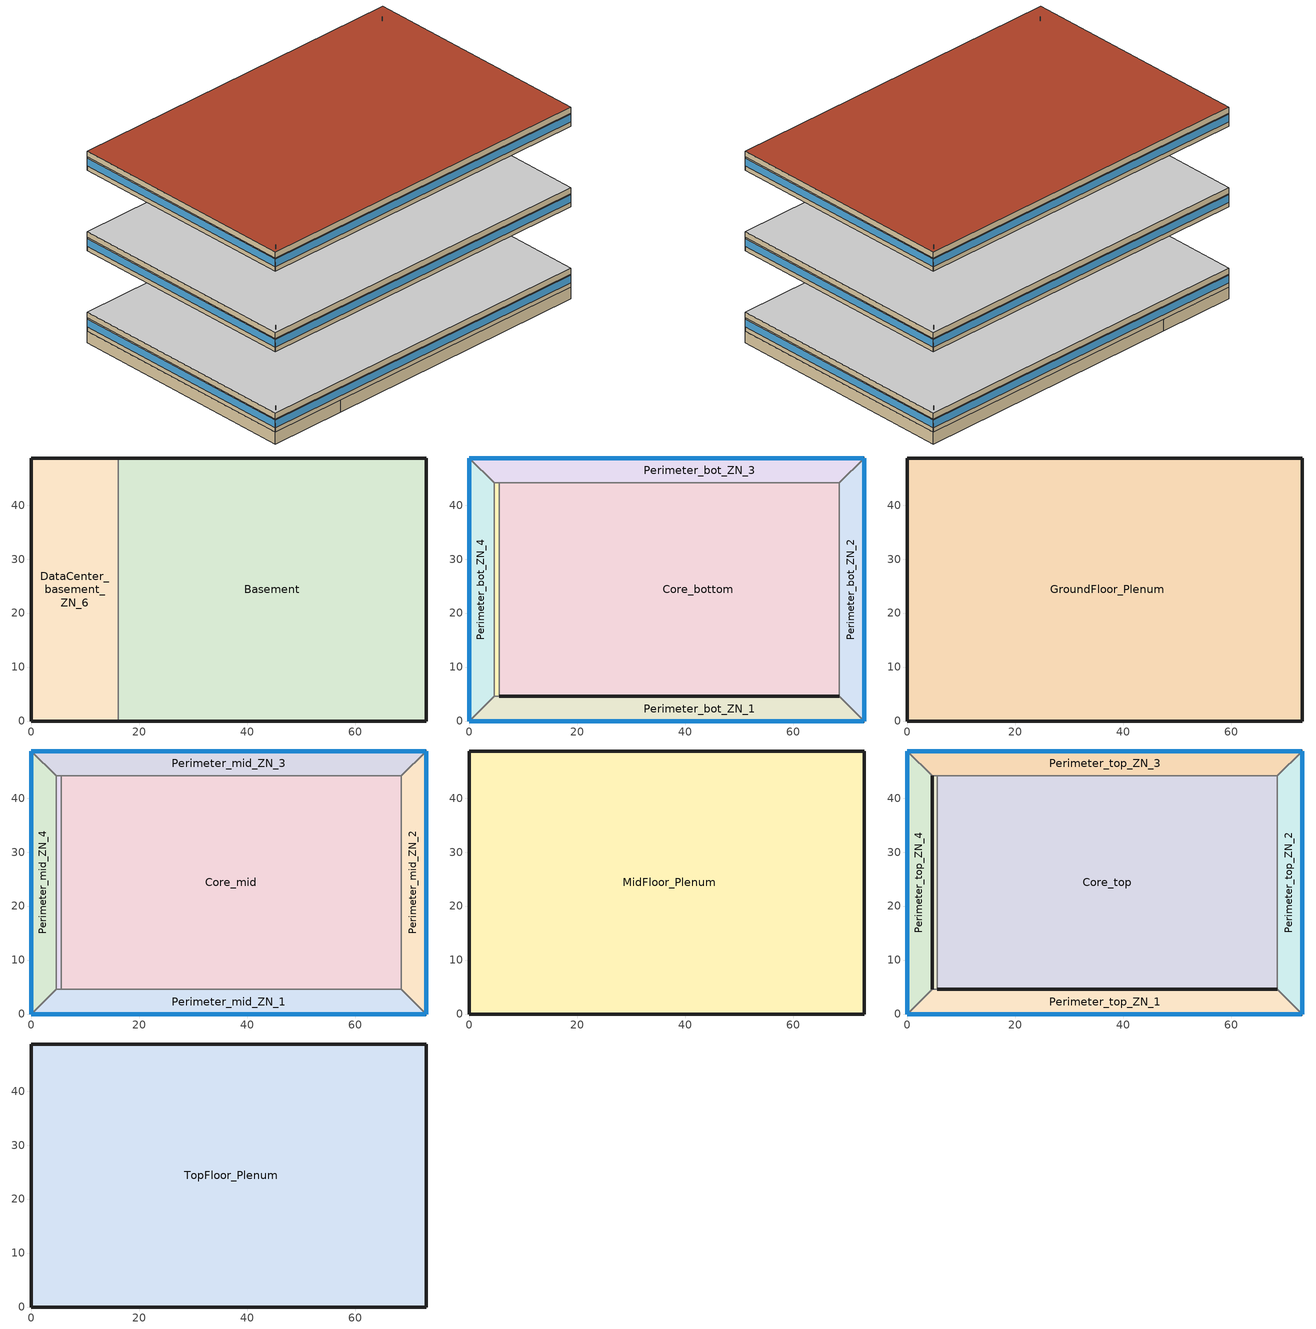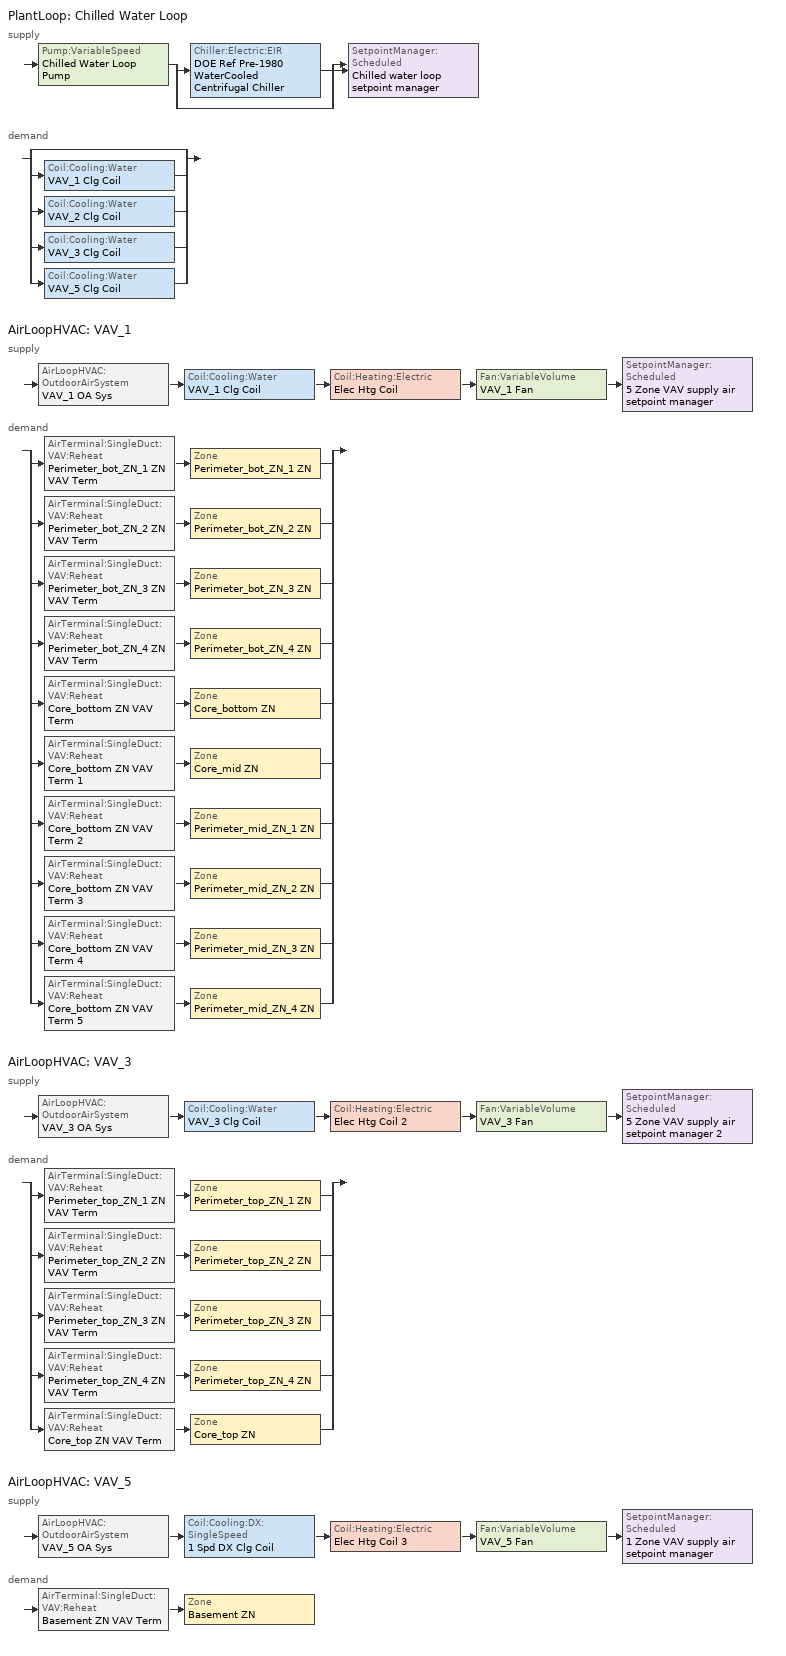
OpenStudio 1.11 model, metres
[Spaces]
DataCenter_basement_ZN_6
 floor ground (Basement Floor construction): 16.08,48.74 16.08,0 0,0 0,48.74 z-2.44
 wall to Basement: 16.08,0 16.08,48.74 z-2.44:0
 wall ground (Basement Wall construction): 16.08,48.74 0,48.74 0,0 16.08,0 z-2.44:0
Basement
 floor ground (Basement Floor construction): 73.11,48.74 73.11,0 16.08,0 16.08,48.74 z-2.44
 wall ground (Basement Wall construction): 16.08,0 73.11,0 73.11,48.74 16.08,48.74 z-2.44:0
Perimeter_bot_ZN_2
 floor to Basement: 73.11,48.74 73.11,0 68.53,4.57 68.53,44.16 z0
 wall outside: 73.11,0 73.11,48.74 z0:2.74
 wall to Perimeter_bot_ZN_1: 68.53,4.57 73.11,0 z0:2.74
 wall to Perimeter_bot_ZN_3: 73.11,48.74 68.53,44.16 z0:2.74
 wall to Core_bottom: 68.53,44.16 68.53,4.57 z0:2.74
 window: 73.11,0 73.11,48.74 z0.91:2.5
Core_bottom
 floor to DataCenter_basement_ZN_6: 16.08,44.16 16.08,4.57 5.49,4.57 5.49,44.16 z0
 floor to Basement: 68.53,44.16 68.53,4.57 16.08,4.57 16.08,44.16 z0
 wall outside: 5.49,4.57 68.53,4.57 z0:2.74
 wall to Perimeter_bot_ZN_3: 68.53,44.16 5.49,44.16 z0:2.74
 wall to DataCenter_bot_ZN_6: 5.49,44.16 5.49,4.57 z0:2.74
Perimeter_bot_ZN_3
 floor to Basement: 73.11,48.74 68.53,44.16 16.08,44.16 16.08,48.74 z0
 floor to DataCenter_basement_ZN_6: 16.08,48.74 16.08,44.16 4.57,44.16 0,48.74 z0
 wall outside: 73.11,48.74 0,48.74 z0:2.74
 wall to DataCenter_bot_ZN_6: 4.57,44.16 5.49,44.16 z0:2.74
 wall to Perimeter_bot_ZN_4: 0,48.74 4.57,44.16 z0:2.74
 window: 73.11,48.74 0,48.74 z0.91:2.5
DataCenter_bot_ZN_6
 floor to DataCenter_basement_ZN_6: 5.49,44.16 5.49,4.57 4.57,4.57 4.57,44.16 z0
 wall to Perimeter_bot_ZN_1: 4.57,4.57 5.49,4.57 z0:2.74
 wall to Perimeter_bot_ZN_4: 4.57,44.16 4.57,4.57 z0:2.74
Perimeter_bot_ZN_4
 floor to DataCenter_basement_ZN_6: 0,48.74 4.57,44.16 4.57,4.57 0,0 z0
 wall outside: 0,48.74 0,0 z0:2.74
 wall to Perimeter_bot_ZN_1: 0,0 4.57,4.57 z0:2.74
 window: 0,48.74 0,0 z0.91:2.5
Perimeter_bot_ZN_1
 floor to Basement: 68.53,4.57 73.11,0 16.08,0 16.08,4.57 z0
 floor to DataCenter_basement_ZN_6: 16.08,4.57 16.08,0 0,0 4.57,4.57 z0
 wall outside: 0,0 73.11,0 z0:2.74
 wall to Core_top: 68.53,4.57 5.49,4.57 z0:2.74
 window: 0,0 73.11,0 z0.91:2.5
GroundFloor_Plenum
 floor to Perimeter_bot_ZN_3: 4.57,44.16 0,48.74 73.11,48.74 68.53,44.16 z2.74
 floor to Core_bottom: 5.49,4.57 5.49,44.16 68.53,44.16 68.53,4.57 z2.74
 floor to DataCenter_bot_ZN_6: 4.57,4.57 4.57,44.16 5.49,44.16 5.49,4.57 z2.74
 floor to Perimeter_bot_ZN_2: 68.53,4.57 68.53,44.16 73.11,48.74 73.11,0 z2.74
 floor to Perimeter_bot_ZN_1: 0,0 4.57,4.57 68.53,4.57 73.11,0 z2.74
 floor to Perimeter_bot_ZN_4: 0,48.74 4.57,44.16 4.57,4.57 0,0 z2.74
 wall outside: 73.11,48.74 0,48.74 0,0 73.11,0 73.11,48.74 z2.74:3.96
 ceiling adiabatic (Floor Adiabatic construction): 73.11,0 73.11,48.74 0,48.74 0,0 z3.96
Perimeter_mid_ZN_3
 floor adiabatic (Floor Adiabatic construction): 73.11,48.74 68.53,44.16 4.57,44.16 0,48.74 z16.77
 wall outside: 73.11,48.74 0,48.74 z16.77:19.51
 wall to Core_mid: 5.49,44.16 68.53,44.16 z16.77:19.51
 wall to Perimeter_mid_ZN_2: 68.53,44.16 73.11,48.74 z16.77:19.51
 wall to DataCenter_mid_ZN_6: 4.57,44.16 5.49,44.16 z16.77:19.51
 wall to Perimeter_mid_ZN_4: 0,48.74 4.57,44.16 z16.77:19.51
 window: 73.11,48.74 0,48.74 z17.68:19.27
Perimeter_mid_ZN_2
 floor adiabatic (Floor Adiabatic construction): 73.11,48.74 73.11,0 68.53,4.57 68.53,44.16 z16.77
 wall outside: 73.11,0 73.11,48.74 z16.77:19.51
 wall to Core_mid: 68.53,44.16 68.53,4.57 z16.77:19.51
 wall to Perimeter_mid_ZN_1: 68.53,4.57 73.11,0 z16.77:19.51
 window: 73.11,0 73.11,48.74 z17.68:19.27
Perimeter_mid_ZN_4
 floor adiabatic (Floor Adiabatic construction): 0,48.74 4.57,44.16 4.57,4.57 0,0 z16.77
 wall outside: 0,48.74 0,0 z16.77:19.51
 wall to DataCenter_mid_ZN_6: 4.57,4.57 4.57,44.16 z16.77:19.51
 wall to Perimeter_mid_ZN_1: 0,0 4.57,4.57 z16.77:19.51
 window: 0,48.74 0,0 z17.68:19.27
Perimeter_mid_ZN_1
 floor adiabatic (Floor Adiabatic construction): 68.53,4.57 73.11,0 0,0 4.57,4.57 z16.77
 wall outside: 0,0 73.11,0 z16.77:19.51
 wall to Core_mid: 68.53,4.57 5.49,4.57 z16.77:19.51
 wall to DataCenter_mid_ZN_6: 5.49,4.57 4.57,4.57 z16.77:19.51
 window: 0,0 73.11,0 z17.68:19.27
Core_mid
 floor adiabatic (Floor Adiabatic construction): 68.53,44.16 68.53,4.57 5.49,4.57 5.49,44.16 z16.77
 wall to DataCenter_mid_ZN_6: 5.49,44.16 5.49,4.57 z16.77:19.51
DataCenter_mid_ZN_6
 floor adiabatic (Floor Adiabatic construction): 5.49,44.16 5.49,4.57 4.57,4.57 4.57,44.16 z16.77
MidFloor_Plenum
 floor to Perimeter_mid_ZN_2: 68.53,4.57 68.53,44.16 73.11,48.74 73.11,0 z19.51
 floor to Perimeter_mid_ZN_4: 0,48.74 4.57,44.16 4.57,4.57 0,0 z19.51
 floor to Perimeter_mid_ZN_1: 0,0 4.57,4.57 68.53,4.57 73.11,0 z19.51
 floor to DataCenter_mid_ZN_6: 4.57,4.57 4.57,44.16 5.49,44.16 5.49,4.57 z19.51
 floor to Core_mid: 5.49,4.57 5.49,44.16 68.53,44.16 68.53,4.57 z19.51
 floor to Perimeter_mid_ZN_3: 4.57,44.16 0,48.74 73.11,48.74 68.53,44.16 z19.51
 wall outside: 0,0 73.11,0 73.11,48.74 0,48.74 0,0 z19.51:20.73
 ceiling adiabatic (Floor Adiabatic construction): 73.11,0 73.11,48.74 0,48.74 0,0 z20.73
Perimeter_top_ZN_2
 floor adiabatic (Floor Adiabatic construction): 73.11,48.74 73.11,0 68.53,4.57 68.53,44.16 z33.54
 wall outside: 73.11,0 73.11,48.74 z33.54:36.28
 wall to Core_top: 68.53,44.16 68.53,4.57 z33.54:36.28
 wall to Perimeter_top_ZN_3: 73.11,48.74 68.53,44.16 z33.54:36.28
 wall to Perimeter_top_ZN_1: 68.53,4.57 73.11,0 z33.54:36.28
 window: 73.11,0 73.11,48.74 z34.45:36.04
DataCenter_top_ZN_6
 floor adiabatic (Floor Adiabatic construction): 5.49,44.16 5.49,4.57 4.57,4.57 4.57,44.16 z33.54
 wall outside: 4.57,44.16 4.57,4.57 z33.54:36.28
 wall to Perimeter_top_ZN_1: 4.57,4.57 5.49,4.57 z33.54:36.28
 wall to Perimeter_top_ZN_3: 5.49,44.16 4.57,44.16 z33.54:36.28
 wall to Core_top: 5.49,4.57 5.49,44.16 z33.54:36.28
Perimeter_top_ZN_3
 floor adiabatic (Floor Adiabatic construction): 73.11,48.74 68.53,44.16 4.57,44.16 0,48.74 z33.54
 wall outside: 73.11,48.74 0,48.74 z33.54:36.28
 wall to Perimeter_top_ZN_4: 0,48.74 4.57,44.16 z33.54:36.28
 wall to Core_top: 5.49,44.16 68.53,44.16 z33.54:36.28
 window: 73.11,48.74 0,48.74 z34.45:36.04
Core_top
 floor adiabatic (Floor Adiabatic construction): 68.53,44.16 68.53,4.57 5.49,4.57 5.49,44.16 z33.54
Perimeter_top_ZN_1
 floor adiabatic (Floor Adiabatic construction): 68.53,4.57 73.11,0 0,0 4.57,4.57 z33.54
 wall outside: 0,0 73.11,0 / 68.53,4.57 5.49,4.57 z33.54:36.28
 wall to Perimeter_top_ZN_4: 4.57,4.57 0,0 z33.54:36.28
 window: 0,0 73.11,0 z34.45:36.04
Perimeter_top_ZN_4
 floor adiabatic (Floor Adiabatic construction): 0,48.74 4.57,44.16 4.57,4.57 0,0 z33.54
 wall outside: 0,48.74 0,0 / 4.57,4.57 4.57,44.16 z33.54:36.28
 window: 0,48.74 0,0 z34.45:36.04
TopFloor_Plenum
 floor to Perimeter_top_ZN_2: 68.53,4.57 68.53,44.16 73.11,48.74 73.11,0 z36.28
 floor to Core_top: 5.49,4.57 5.49,44.16 68.53,44.16 68.53,4.57 z36.28
 floor to DataCenter_top_ZN_6: 4.57,4.57 4.57,44.16 5.49,44.16 5.49,4.57 z36.28
 floor to Perimeter_top_ZN_4: 0,48.74 4.57,44.16 4.57,4.57 0,0 z36.28
 floor to Perimeter_top_ZN_1: 0,0 4.57,4.57 68.53,4.57 73.11,0 z36.28
 floor to Perimeter_top_ZN_3: 4.57,44.16 0,48.74 73.11,48.74 68.53,44.16 z36.28
 wall outside: 0,48.74 0,0 73.11,0 73.11,48.74 0,48.74 z36.28:37.5
 roof outside: 73.11,0 73.11,48.74 0,48.74 0,0 z37.5
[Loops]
PlantLoop 'Chilled Water Loop'
 supply: Pump:VariableSpeed 'Chilled Water Loop Pump' > split
  | Chiller:Electric:EIR 'DOE Ref Pre-1980 WaterCooled  Centrifugal Chiller'
  | bypass
  join > SetpointManager:Scheduled 'Chilled water loop setpoint manager'
 demand: split
  | bypass
  | Coil:Cooling:Water 'VAV_1 Clg Coil'
  | Coil:Cooling:Water 'VAV_2 Clg Coil'
  | Coil:Cooling:Water 'VAV_3 Clg Coil'
  | Coil:Cooling:Water 'VAV_5 Clg Coil'
AirLoopHVAC 'VAV_1'
 supply: AirLoopHVAC:OutdoorAirSystem 'VAV_1 OA Sys' > Coil:Cooling:Water 'VAV_1 Clg Coil' > Coil:Heating:Electric 'Elec Htg Coil' > Fan:VariableVolume 'VAV_1 Fan' > SetpointManager:Scheduled '5 Zone VAV supply air setpoint manager'
 demand: split
  | AirTerminal:SingleDuct:VAV:Reheat 'Perimeter_bot_ZN_1 ZN VAV Term' > Zone 'Perimeter_bot_ZN_1 ZN'
  | AirTerminal:SingleDuct:VAV:Reheat 'Perimeter_bot_ZN_2 ZN VAV Term' > Zone 'Perimeter_bot_ZN_2 ZN'
  | AirTerminal:SingleDuct:VAV:Reheat 'Perimeter_bot_ZN_3 ZN VAV Term' > Zone 'Perimeter_bot_ZN_3 ZN'
  | AirTerminal:SingleDuct:VAV:Reheat 'Perimeter_bot_ZN_4 ZN VAV Term' > Zone 'Perimeter_bot_ZN_4 ZN'
  | AirTerminal:SingleDuct:VAV:Reheat 'Core_bottom ZN VAV Term' > Zone 'Core_bottom ZN'
  | AirTerminal:SingleDuct:VAV:Reheat 'Core_bottom ZN VAV Term 1' > Zone 'Core_mid ZN'
  | AirTerminal:SingleDuct:VAV:Reheat 'Core_bottom ZN VAV Term 2' > Zone 'Perimeter_mid_ZN_1 ZN'
  | AirTerminal:SingleDuct:VAV:Reheat 'Core_bottom ZN VAV Term 3' > Zone 'Perimeter_mid_ZN_2 ZN'
  | AirTerminal:SingleDuct:VAV:Reheat 'Core_bottom ZN VAV Term 4' > Zone 'Perimeter_mid_ZN_3 ZN'
  | AirTerminal:SingleDuct:VAV:Reheat 'Core_bottom ZN VAV Term 5' > Zone 'Perimeter_mid_ZN_4 ZN'
AirLoopHVAC 'VAV_3'
 supply: AirLoopHVAC:OutdoorAirSystem 'VAV_3 OA Sys' > Coil:Cooling:Water 'VAV_3 Clg Coil' > Coil:Heating:Electric 'Elec Htg Coil 2' > Fan:VariableVolume 'VAV_3 Fan' > SetpointManager:Scheduled '5 Zone VAV supply air setpoint manager 2'
 demand: split
  | AirTerminal:SingleDuct:VAV:Reheat 'Perimeter_top_ZN_1 ZN VAV Term' > Zone 'Perimeter_top_ZN_1 ZN'
  | AirTerminal:SingleDuct:VAV:Reheat 'Perimeter_top_ZN_2 ZN VAV Term' > Zone 'Perimeter_top_ZN_2 ZN'
  | AirTerminal:SingleDuct:VAV:Reheat 'Perimeter_top_ZN_3 ZN VAV Term' > Zone 'Perimeter_top_ZN_3 ZN'
  | AirTerminal:SingleDuct:VAV:Reheat 'Perimeter_top_ZN_4 ZN VAV Term' > Zone 'Perimeter_top_ZN_4 ZN'
  | AirTerminal:SingleDuct:VAV:Reheat 'Core_top ZN VAV Term' > Zone 'Core_top ZN'
AirLoopHVAC 'VAV_5'
 supply: AirLoopHVAC:OutdoorAirSystem 'VAV_5 OA Sys' > Coil:Cooling:DX:SingleSpeed '1 Spd DX Clg Coil' > Coil:Heating:Electric 'Elec Htg Coil 3' > Fan:VariableVolume 'VAV_5 Fan' > SetpointManager:Scheduled '1 Zone VAV supply air setpoint manager'
 demand: AirTerminal:SingleDuct:VAV:Reheat 'Basement ZN VAV Term' > Zone 'Basement ZN'
[Site]
Phoenix Sky Harbor Intl Ap: Latitude {deg}=33.45; Longitude {deg}=-111.98; Time Zone {hr}=-7; Elevation {m}=337; Terrain=City
[Building]
DOE Ref Pre-1980-LargeOffice-ASHRAE 169-2006-2A created: 2016-02-16 11:43:37 -0800: North Axis {deg}=0; Default Construction Set=DOE Ref Pre-1980 - Office - ASHRAE 169-2006-2A
[ClimateZones]
Climate Zone Institution Name 1=ASHRAE; Climate Zone Document Name 1=ANSI/ASHRAE Standard 169; Climate Zone Document Year 1=2006; Climate Zone Value 1=2B; Climate Zone Institution Name 2=CEC; Climate Zone Document Name 2=California Climate Zone Descriptions; Climate Zone Document Year 2=1995
[Site:GroundTemperature:BuildingSurface]
20.541, 20.346, 20.801, 22.127, 22.752, 22.868, 22.937, 22.96, 22.981, 22.822, 21.631, 20.645
[Site:WaterMainsTemperature]
Calculation Method=Correlation; Annual Average Outdoor Air Temperature {C}=20.3167; Maximum Difference In Monthly Average Outdoor Air Temperatures {deltaC}=17.8
[SizingPeriod:DesignDay] Barometric Pressure {Pa}=97342; Sky Clearness=0; Rain Indicator=0; Snow Indicator=0; Day of Month=21; Daylight Saving Time Indicator=0; Dry-Bulb Temperature Range Modifier Type=DefaultMultipliers
Name | Maximum Dry-Bulb Temperature {C} | Daily Dry-Bulb Temperature Range {deltaC} | Humidity Indicating Conditions at Maximum Dry-Bulb | Wind Speed {m/s} | Wind Direction {deg} | Month | Day Type | Humidity Indicating Type | Solar Model Indicator | ASHRAE Taub | ASHRAE Taud
Phoenix Sky Harbor Intl Ap Ann Htg Wind 99.6% Condns WS=>MCDB | 14.8 | 0 | 14.8 | 8.2 | 100 | 12 | WinterDesignDay | Wetbulb | ASHRAEClearSky
Phoenix Sky Harbor Intl Ap Ann Htg 99.6% Condns DB | 3.7 | 0 | 3.7 | 1.7 | 100 | 12 | WinterDesignDay | Wetbulb | ASHRAEClearSky
Phoenix Sky Harbor Intl Ap Ann Hum_n 99.6% Condns DP=>MCDB | 15.4 | 0 | -14.5 | 1.7 | 100 | 12 | WinterDesignDay | Dewpoint | ASHRAEClearSky
Phoenix Sky Harbor Intl Ap Ann Clg .4% Condns DB=>MWB | 43.4 | 12 | 21.1 | 4.1 | 260 | 7 | SummerDesignDay | Wetbulb | ASHRAETau | 0.588 | 1.653
Phoenix Sky Harbor Intl Ap Ann Clg .4% Condns Enth=>MDB | 35.3 | 12 | 75600 | 4.1 | 260 | 7 | SummerDesignDay | Enthalpy | ASHRAETau | 0.588 | 1.653
Phoenix Sky Harbor Intl Ap Ann Clg .4% Condns DP=>MDB | 28.1 | 12 | 21.8 | 4.1 | 260 | 7 | SummerDesignDay | Dewpoint | ASHRAETau | 0.588 | 1.653
Phoenix Sky Harbor Intl Ap Ann Clg .4% Condns WB=>MDB | 35.8 | 12 | 24.5 | 4.1 | 260 | 7 | SummerDesignDay | Wetbulb | ASHRAETau | 0.588 | 1.653
[Material:NoMass] Thermal Absorptance=0.9; Solar Absorptance=0.7
Name | Roughness | Thermal Resistance {m2-K/W} | Visible Absorptance
CP02 CARPET PAD | VeryRough | 0.21648 | 0.8
Nonres_Floor_Insulation | MediumSmooth | 2.88292 | 0.7
Typical Insulation R-1.96 | Smooth | 0.34506 | 0.7
Typical Carpet Pad | Smooth | 0.21648 | 0.8
Typical Insulation R-8.88 | Smooth | 1.56434 | 0.7
Typical Insulation | Smooth | 0.0282222 | 0.7
[Material]
Name | Roughness | Thickness {m} | Conductivity {W/m-K} | Density {kg/m3} | Specific Heat {J/kg-K} | Thermal Absorptance | Solar Absorptance | Visible Absorptance
100mm Normalweight concrete floor | MediumSmooth | 0.1016 | 2.31 | 2322 | 832
G01 13mm gypsum board | Smooth | 0.0127 | 0.16 | 800 | 1090 | 0.9 | 0.7 | 0.5
M10 200mm concrete block basement wall | MediumRough | 0.2032 | 1.326 | 1842 | 912
4 in. Normalweight Concrete Floor | MediumRough | 0.1016 | 2.31 | 2322 | 832 | 0.9 | 0.7 | 0.7
1IN Stucco | Smooth | 0.0253 | 0.6918 | 1858 | 837 | 0.9 | 0.92 | 0.92
8IN CONCRETE HW RefBldg | Rough | 0.2032 | 1.311 | 2240 | 836.8 | 0.9 | 0.7 | 0.7
1/2IN Gypsum | Smooth | 0.0127 | 0.16 | 784.9 | 830 | 0.9 | 0.4 | 0.4
Roof Membrane | VeryRough | 0.0095 | 0.16 | 1121.29 | 1460 | 0.9 | 0.77 | 0.7
Metal Roof Surface; F08 Metal surface | Smooth | 0.0008 | 45.28 | 7824 | 500 | 0.9 | 0.7 | 0.7
HW CONCRETE | Rough | 0.1016 | 1.31125 | 2240 | 837.36 | 0.9 | 0.7 | 0.7
8 in. Concrete Block Basement Wall | MediumRough | 0.2032 | 1.326 | 1842 | 912 | 0.9 | 0.7 | 0.7
G05 25mm wood | MediumSmooth | 0.0254 | 0.15 | 608 | 1630 | 0.9 | 0.5 | 0.5
Std Wood 6inch | MediumSmooth | 0.15 | 0.12 | 540 | 1210 | 0.9 | 0.7 | 0.7
[Construction]
Floor Adiabatic construction: CP02 CARPET PAD, 100mm Normalweight concrete floor, Nonres_Floor_Insulation
Basement Wall construction: M10 200mm concrete block basement wall
Basement Floor construction: M10 200mm concrete block basement wall, CP02 CARPET PAD
Typical Insulated Exterior Mass Floor: 4 in. Normalweight Concrete Floor, Typical Carpet Pad
Typical Insulated Exterior Mass Wall R-4.35: 1IN Stucco, 8IN CONCRETE HW RefBldg, Typical Insulation R-1.96, 1/2IN Gypsum
Typical IEAD Roof R-10.0: Roof Membrane, Typical Insulation R-8.88, Metal Roof Surface
Typical Interior Floor: 100mm Normalweight concrete floor, CP02 CARPET PAD
Typical Interior Wall: G01 13mm gypsum board, G01 13mm gypsum board
Typical Interior Ceiling: CP02 CARPET PAD, 100mm Normalweight concrete floor
ext-slab-mass: HW CONCRETE, CP02 CARPET PAD
Typical Insulated Basement Mass Wall: 8 in. Concrete Block Basement Wall
U 1.22 SHGC 0.54 Simple Glazing Window: U 1.22 SHGC 0.54 Simple Glazing
Typical Insulated Metal Door: F08 Metal surface, Typical Insulation
Typical Overhead Door: Typical Insulation
Typical Interior Window: Clear 3mm
Typical Interior Door; Typical Interior Partition: G05 25mm wood
InteriorFurnishings: Std Wood 6inch
[DefaultConstructionSet]
DOE Ref Pre-1980 - Office - ASHRAE 169-2006-2A: Default Exterior Surface Constructions=Default Surface Constructions 1; Default Interior Surface Constructions=Default Surface Constructions 2; Default Ground Contact Surface Constructions=Default Surface Constructions 3; Default Exterior SubSurface Constructions=Default Sub Surface Constructions 1; Default Interior SubSurface Constructions=Default Sub Surface Constructions 2; Interior Partition Construction=Typical Interior Partition
[DefaultSurfaceConstructions]
Name | Floor Construction | Wall Construction | Roof Ceiling Construction
Default Surface Constructions 1 | Typical Insulated Exterior Mass Floor | Typical Insulated Exterior Mass Wall R-4.35 | Typical IEAD Roof R-10.0
Default Surface Constructions 2 | Typical Interior Floor | Typical Interior Wall | Typical Interior Ceiling
Default Surface Constructions 3 | ext-slab-mass | Typical Insulated Basement Mass Wall
[DefaultSubSurfaceConstructions]
Name | Fixed Window Construction | Operable Window Construction | Door Construction | Overhead Door Construction | Tubular Daylight Dome Construction | Tubular Daylight Diffuser Construction
Default Sub Surface Constructions 1 | U 1.22 SHGC 0.54 Simple Glazing Window | U 1.22 SHGC 0.54 Simple Glazing Window | Typical Insulated Metal Door | Typical Overhead Door | Typical Interior Window | Typical Interior Window
Default Sub Surface Constructions 2 | Typical Interior Window | Typical Interior Window | Typical Interior Door
[WindowMaterial:SimpleGlazingSystem]
U 1.22 SHGC 0.54 Simple Glazing: U-Factor {W/m2-K}=6.92748; Solar Heat Gain Coefficient=0.54; Visible Transmittance=0.38
[WindowMaterial:Glazing]
Clear 3mm: Optical Data Type=SpectralAverage; Thickness {m}=0.003; Solar Transmittance at Normal Incidence=0.837; Front Side Solar Reflectance at Normal Incidence=0.075; Back Side Solar Reflectance at Normal Incidence=0.075; Visible Transmittance at Normal Incidence=0.898; Front Side Visible Reflectance at Normal Incidence=0.081; Back Side Visible Reflectance at Normal Incidence=0.081; Infrared Transmittance at Normal Incidence=0; Front Side Infrared Hemispherical Emissivity=0.84; Back Side Infrared Hemispherical Emissivity=0.84; Conductivity {W/m-K}=0.9; Dirt Correction Factor for Solar and Visible Transmittance=1; Solar Diffusing=No
[Space]
Name | Space Type | Thermal Zone | Part of Total Floor Area
Perimeter_bot_ZN_2 | Office WholeBuilding - Lg Office | Perimeter_bot_ZN_2 ZN | Yes
DataCenter_basement_ZN_6 | Office WholeBuilding - Lg Office | DataCenter_basement_ZN_6 ZN
DataCenter_top_ZN_6 | Office WholeBuilding - Lg Office | DataCenter_top_ZN_6 ZN
Core_bottom | Office WholeBuilding - Lg Office | Core_bottom ZN | Yes
Perimeter_mid_ZN_3 | Office WholeBuilding - Lg Office | Perimeter_mid_ZN_3 ZN | Yes
Perimeter_mid_ZN_2 | Office WholeBuilding - Lg Office | Perimeter_mid_ZN_2 ZN | Yes
MidFloor_Plenum |  | MidFloor_Plenum ZN | No
Perimeter_bot_ZN_3 | Office WholeBuilding - Lg Office | Perimeter_bot_ZN_3 ZN | Yes
GroundFloor_Plenum |  | GroundFloor_Plenum ZN | No
Perimeter_mid_ZN_4 | Office WholeBuilding - Lg Office | Perimeter_mid_ZN_4 ZN | Yes
Perimeter_top_ZN_3 | Office WholeBuilding - Lg Office | Perimeter_top_ZN_3 ZN | Yes
Perimeter_top_ZN_2 | Office WholeBuilding - Lg Office | Perimeter_top_ZN_2 ZN | Yes
DataCenter_bot_ZN_6 | Office WholeBuilding - Lg Office | DataCenter_bot_ZN_6 ZN
Perimeter_mid_ZN_1 | Office WholeBuilding - Lg Office | Perimeter_mid_ZN_1 ZN | Yes
Core_mid | Office WholeBuilding - Lg Office | Core_mid ZN | Yes
TopFloor_Plenum |  | TopFloor_Plenum ZN | No
Perimeter_bot_ZN_4 | Office WholeBuilding - Lg Office | Perimeter_bot_ZN_4 ZN | Yes
Perimeter_bot_ZN_1 | Office WholeBuilding - Lg Office | Perimeter_bot_ZN_1 ZN | Yes
Basement | Office WholeBuilding - Lg Office | Basement ZN | Yes
DataCenter_mid_ZN_6 | Office WholeBuilding - Lg Office | DataCenter_mid_ZN_6 ZN
Core_top | Office WholeBuilding - Lg Office | Core_top ZN | Yes
Perimeter_top_ZN_1 | Office WholeBuilding - Lg Office | Perimeter_top_ZN_1 ZN | Yes
Perimeter_top_ZN_4 | Office WholeBuilding - Lg Office | Perimeter_top_ZN_4 ZN | Yes
[SpaceType]
Office WholeBuilding - Lg Office: Default Schedule Set=Office WholeBuilding - Lg Office Schedule Set; Design Specification Outdoor Air Object=Office WholeBuilding - Lg Office Ventilation; Standards Building Type=Office; Standards Space Type=WholeBuilding - Lg Office
[People:Definition]
Office WholeBuilding - Lg Office People Definition: Number of People Calculation Method=People/Area; People per Space Floor Area {person/m2}=0.0538196; Fraction Radiant=0.3
[People]
Office WholeBuilding - Lg Office People: People Definition=Office WholeBuilding - Lg Office People Definition; Space or SpaceType=Office WholeBuilding - Lg Office; Work Efficiency Schedule=Work Efficiency Schedule; Clothing Insulation Schedule=Clothing Schedule; Air Velocity Schedule=Air Velocity Schedule
[Lights:Definition]
Office WholeBuilding - Lg Office Lights Definition: Design Level Calculation Method=Watts/Area; Watts per Space Floor Area {W/m2}=16.1459; Fraction Radiant=0.7; Fraction Visible=0.2
[Lights]
Office WholeBuilding - Lg Office Lights: Lights Definition=Office WholeBuilding - Lg Office Lights Definition; Space or SpaceType=Office WholeBuilding - Lg Office
[ElectricEquipment:Definition]
Office WholeBuilding - Lg Office Elec Equip Definition: Design Level Calculation Method=Watts/Area; Watts per Space Floor Area {W/m2}=10.7639; Fraction Radiant=0.5
[ElectricEquipment]
Office WholeBuilding - Lg Office Elec Equip: Electric Equipment Definition=Office WholeBuilding - Lg Office Elec Equip Definition; Space or SpaceType=Office WholeBuilding - Lg Office
[DesignSpecification:OutdoorAir]
Office WholeBuilding - Lg Office Ventilation: Outdoor Air Method=Sum; Outdoor Air Flow per Person {m3/s-person}=0.00943895
[DefaultScheduleSet]
Office WholeBuilding - Lg Office Schedule Set: Number of People Schedule=Large Office Bldg Occ; People Activity Level Schedule=Large Office Activity; Lighting Schedule=Large Office Bldg Light; Electric Equipment Schedule=Large Office Bldg Equip; Infiltration Schedule=Large Office Infil Quarter On
[ThermostatSetpoint:DualSetpoint] Heating Setpoint Temperature Schedule=Large Office HtgSetp; Cooling Setpoint Temperature Schedule=Large Office ClgSetp
DataCenter_top_ZN_6 ZN Thermostat; Perimeter_top_ZN_3 ZN Thermostat; Perimeter_top_ZN_4 ZN Thermostat; DataCenter_bot_ZN_6 ZN Thermostat; Perimeter_bot_ZN_2 ZN Thermostat; Perimeter_mid_ZN_3 ZN Thermostat; Perimeter_mid_ZN_4 ZN Thermostat; Basement ZN Thermostat; Core_top ZN Thermostat; DataCenter_mid_ZN_6 ZN Thermostat; Perimeter_bot_ZN_3 ZN Thermostat; DataCenter_basement_ZN_6 ZN Thermostat; Perimeter_mid_ZN_2 ZN Thermostat; Perimeter_mid_ZN_1 ZN Thermostat; Perimeter_top_ZN_1 ZN Thermostat; Perimeter_bot_ZN_1 ZN Thermostat; Perimeter_bot_ZN_4 ZN Thermostat; Perimeter_top_ZN_2 ZN Thermostat; Core_mid ZN Thermostat; Core_bottom ZN Thermostat
[InternalMass:Definition]
Internal Mass Definition 1: Construction=InteriorFurnishings; Design Level Calculation Method=SurfaceArea/Area; Surface Area per Space Floor Area=2
[InternalMass] Internal Mass Definition=Internal Mass Definition 1
Name | Space or SpaceType
Perimeter_bot_ZN_1 Mass | Perimeter_bot_ZN_1
Perimeter_bot_ZN_2 Mass | Perimeter_bot_ZN_2
Perimeter_bot_ZN_3 Mass | Perimeter_bot_ZN_3
Perimeter_bot_ZN_4 Mass | Perimeter_bot_ZN_4
Core_bottom Mass | Core_bottom
Perimeter_mid_ZN_1 Mass | Perimeter_mid_ZN_1
Perimeter_mid_ZN_2 Mass | Perimeter_mid_ZN_2
Perimeter_mid_ZN_3 Mass | Perimeter_mid_ZN_3
Perimeter_mid_ZN_4 Mass | Perimeter_mid_ZN_4
Core_mid Mass | Core_mid
Perimeter_top_ZN_1 Mass | Perimeter_top_ZN_1
Perimeter_top_ZN_2 Mass | Perimeter_top_ZN_2
Perimeter_top_ZN_3 Mass | Perimeter_top_ZN_3
Perimeter_top_ZN_4 Mass | Perimeter_top_ZN_4
Core_top Mass | Core_top
Basement Mass | Basement
[ThermalZone] Use Ideal Air Loads=No
Name | Thermostat | Multiplier
GroundFloor_Plenum ZN; TopFloor_Plenum ZN; MidFloor_Plenum ZN
DataCenter_top_ZN_6 ZN | DataCenter_top_ZN_6 ZN Thermostat
Perimeter_top_ZN_3 ZN | Perimeter_top_ZN_3 ZN Thermostat
Perimeter_top_ZN_4 ZN | Perimeter_top_ZN_4 ZN Thermostat
DataCenter_bot_ZN_6 ZN | DataCenter_bot_ZN_6 ZN Thermostat
Perimeter_bot_ZN_2 ZN | Perimeter_bot_ZN_2 ZN Thermostat
Perimeter_mid_ZN_3 ZN | Perimeter_mid_ZN_3 ZN Thermostat | 10
Perimeter_mid_ZN_4 ZN | Perimeter_mid_ZN_4 ZN Thermostat | 10
Basement ZN | Basement ZN Thermostat
Core_top ZN | Core_top ZN Thermostat
DataCenter_mid_ZN_6 ZN | DataCenter_mid_ZN_6 ZN Thermostat
Perimeter_bot_ZN_3 ZN | Perimeter_bot_ZN_3 ZN Thermostat
DataCenter_basement_ZN_6 ZN | DataCenter_basement_ZN_6 ZN Thermostat
Perimeter_mid_ZN_2 ZN | Perimeter_mid_ZN_2 ZN Thermostat | 10
Perimeter_mid_ZN_1 ZN | Perimeter_mid_ZN_1 ZN Thermostat | 10
Perimeter_top_ZN_1 ZN | Perimeter_top_ZN_1 ZN Thermostat
Perimeter_bot_ZN_1 ZN | Perimeter_bot_ZN_1 ZN Thermostat
Perimeter_bot_ZN_4 ZN | Perimeter_bot_ZN_4 ZN Thermostat
Perimeter_top_ZN_2 ZN | Perimeter_top_ZN_2 ZN Thermostat
Core_mid ZN | Core_mid ZN Thermostat | 10
Core_bottom ZN | Core_bottom ZN Thermostat
[Sizing:Zone] Zone Cooling Design Supply Air Temperature Input Method=SupplyAirTemperature; Zone Cooling Design Supply Air Temperature Difference {deltaC}=11.11; Zone Heating Design Supply Air Temperature Input Method=SupplyAirTemperature; Zone Heating Design Supply Air Temperature {C}=40; Zone Heating Design Supply Air Temperature Difference {deltaC}=11.11; Zone Cooling Design Supply Air Humidity Ratio {kg-H2O/kg-air}=0.0085; Zone Heating Design Supply Air Humidity Ratio {kg-H2O/kg-air}=0.008; Heating Design Air Flow Method=DesignDay; Account for Dedicated Outdoor Air System=No; Dedicated Outdoor Air System Control Strategy=NeutralSupplyAir; Dedicated Outdoor Air Low Setpoint Temperature for Design {C}=Autosize; Dedicated Outdoor Air High Setpoint Temperature for Design {C}=Autosize
Name | Zone Cooling Design Supply Air Temperature {C} | Cooling Design Air Flow Method
GroundFloor_Plenum ZN; DataCenter_top_ZN_6 ZN; DataCenter_bot_ZN_6 ZN; DataCenter_mid_ZN_6 ZN; TopFloor_Plenum ZN; MidFloor_Plenum ZN; DataCenter_basement_ZN_6 ZN | 14 | DesignDay
Perimeter_top_ZN_3 ZN; Perimeter_top_ZN_4 ZN; Perimeter_bot_ZN_2 ZN; Perimeter_mid_ZN_3 ZN; Perimeter_mid_ZN_4 ZN; Basement ZN; Core_top ZN; Perimeter_bot_ZN_3 ZN; Perimeter_mid_ZN_2 ZN; Perimeter_mid_ZN_1 ZN; Perimeter_top_ZN_1 ZN; Perimeter_bot_ZN_1 ZN; Perimeter_bot_ZN_4 ZN; Perimeter_top_ZN_2 ZN; Core_mid ZN; Core_bottom ZN | 12.8 | DesignDayWithLimit
[Zone equipment]
Perimeter_top_ZN_3 ZN: Perimeter_top_ZN_3 ZN VAV Term
Perimeter_top_ZN_4 ZN: Perimeter_top_ZN_4 ZN VAV Term
Perimeter_bot_ZN_2 ZN: Perimeter_bot_ZN_2 ZN VAV Term
Perimeter_mid_ZN_3 ZN: Core_bottom ZN VAV Term 4
Perimeter_mid_ZN_4 ZN: Core_bottom ZN VAV Term 5
Basement ZN: Basement ZN VAV Term
Core_top ZN: Core_top ZN VAV Term
Perimeter_bot_ZN_3 ZN: Perimeter_bot_ZN_3 ZN VAV Term
Perimeter_mid_ZN_2 ZN: Core_bottom ZN VAV Term 3
Perimeter_mid_ZN_1 ZN: Core_bottom ZN VAV Term 2
Perimeter_top_ZN_1 ZN: Perimeter_top_ZN_1 ZN VAV Term
Perimeter_bot_ZN_1 ZN: Perimeter_bot_ZN_1 ZN VAV Term
Perimeter_bot_ZN_4 ZN: Perimeter_bot_ZN_4 ZN VAV Term
Perimeter_top_ZN_2 ZN: Perimeter_top_ZN_2 ZN VAV Term
Core_mid ZN: Core_bottom ZN VAV Term 1
Core_bottom ZN: Core_bottom ZN VAV Term
[PlantLoop]
Chilled Water Loop: Maximum Loop Temperature {C}=98; Minimum Loop Temperature {C}=1; Plant Loop Volume {m3}=Autocalculate; Load Distribution Scheme=Optimal
[Sizing:Plant]
Chilled Water Loop: Loop Type=Cooling; Design Loop Exit Temperature {C}=6.66667; Loop Design Temperature Difference {deltaC}=5.61111; Sizing Option=NonCoincident; Zone Timesteps in Averaging Window=1; Coincident Sizing Factor Mode=None
[SetpointManager:Scheduled] Control Variable=Temperature
Name | Schedule
Chilled water loop setpoint manager | Chilled Water Loop Temp - 44F
5 Zone VAV supply air setpoint manager | Supply Air Temp - 55.04F
5 Zone VAV supply air setpoint manager 2 | Supply Air Temp - 55.04F 2
1 Zone VAV supply air setpoint manager | Supply Air Temp - 55.04F 3
[Pump:VariableSpeed]
Chilled Water Loop Pump: Rated Pump Head {Pa}=179344; Motor Efficiency=0.93; Fraction of Motor Inefficiencies to Fluid Stream=0; Coefficient 1 of the Part Load Performance Curve=0; Coefficient 2 of the Part Load Performance Curve=1; Coefficient 3 of the Part Load Performance Curve=0; Coefficient 4 of the Part Load Performance Curve=0; Pump Control Type=Intermittent
[Chiller:Electric:EIR]
DOE Ref Pre-1980 WaterCooled  Centrifugal Chiller: Reference Capacity {W}=Autosize; Reference COP {W/W}=4; Reference Leaving Chilled Water Temperature {C}=6.66667; Reference Entering Condenser Fluid Temperature {C}=35; Cooling Capacity Function of Temperature Curve=Curve Biquadratic 1; Electric Input to Cooling Output Ratio Function of Temperature Curve=Curve Biquadratic 2; Electric Input to Cooling Output Ratio Function of Part Load Ratio Curve=Curve Quadratic 1; Minimum Part Load Ratio=0.15; Maximum Part Load Ratio=1; Optimum Part Load Ratio=1; Minimum Unloading Ratio=0.25; Condenser Type=AirCooled; Leaving Chilled Water Lower Temperature Limit {C}=2.22222; Chiller Flow Mode=ConstantFlow; Design Heat Recovery Water Flow Rate {m3/s}=0; Sizing Factor=1; Basin Heater Capacity {W/K}=0; Basin Heater Setpoint Temperature {C}=10
[AirLoopHVAC] Availability Schedule=OfficeLarge HVACOperationSchd; Design Supply Air Flow Rate {m3/s}=AutoSize
Name | Availability Manager
VAV_1 | Availability Manager Night Cycle 1
VAV_3 | Availability Manager Night Cycle 3
VAV_5 | Availability Manager Night Cycle 4
[Sizing:System] Type of Load to Size On=Sensible; Design Outdoor Air Flow Rate {m3/s}=Autosize; Minimum System Air Flow Ratio=0.3; Preheat Design Temperature {C}=7; Preheat Design Humidity Ratio {kg-H2O/kg-Air}=0.008; Precool Design Temperature {C}=12.8; Precool Design Humidity Ratio {kg-H2O/kg-Air}=0.008; Central Cooling Design Supply Air Temperature {C}=12.8; Central Heating Design Supply Air Temperature {C}=12.8; Sizing Option=Coincident; 100% Outdoor Air in Cooling=No; 100% Outdoor Air in Heating=No; Central Cooling Design Supply Air Humidity Ratio {kg-H2O/kg-Air}=0.0085; Central Heating Design Supply Air Humidity Ratio {kg-H2O/kg-Air}=0.008; Cooling Design Air Flow Method=DesignDay; Cooling Design Air Flow Rate {m3/s}=0; Heating Design Air Flow Method=DesignDay; Heating Design Air Flow Rate {m3/s}=0; System Outdoor Air Method=ZoneSum; Zone Maximum Outdoor Air Fraction=1; Cooling Supply Air Flow Rate Per Floor Area {m3/s-m2}=0.00996765; Cooling Fraction of Autosized Cooling Supply Air Flow Rate=1; Cooling Supply Air Flow Rate Per Unit Cooling Capacity {m3/s-W}=3.94755e-05; Heating Supply Air Flow Rate Per Floor Area {m3/s-m2}=0.00996765; Heating Fraction of Autosized Heating Supply Air Flow Rate=1; Heating Fraction of Autosized Cooling Supply Air Flow Rate=1; Heating Supply Air Flow Rate Per Unit Heating Capacity {m3/s-W}=3.15882e-05; Cooling Design Capacity Method=CoolingDesignCapacity; Cooling Design Capacity {W}=autosize; Cooling Design Capacity Per Floor Area {W/m2}=234.7; Fraction of Autosized Cooling Design Capacity=1; Heating Design Capacity Method=HeatingDesignCapacity; Heating Design Capacity {W}=autosize; Heating Design Capacity Per Floor Area {W/m2}=157; Fraction of Autosized Heating Design Capacity=1; Central Cooling Capacity Control Method=OnOff
VAV_1; VAV_3; VAV_5
[Fan:VariableVolume] Availability Schedule=Always On Discrete; Fan Efficiency=0.6045; Maximum Flow Rate {m3/s}=Autosize; Fan Power Minimum Flow Rate Input Method=fraction; Fan Power Minimum Flow Fraction=0.25; Fan Power Minimum Air Flow Rate {m3/s}=0; Motor Efficiency=0.95; Motor In Airstream Fraction=1; Fan Power Coefficient 1=0.0407599; Fan Power Coefficient 2=0.088045; Fan Power Coefficient 3=-0.0729261; Fan Power Coefficient 4=0.94374; Fan Power Coefficient 5=0
Name | Pressure Rise {Pa}
VAV_1 Fan; VAV_3 Fan | 1389.92
VAV_5 Fan | 1574.24
[Coil:Cooling:Water] Availability Schedule=Always On Discrete; Heat Exchanger Configuration=CrossFlow
VAV_1 Clg Coil; VAV_2 Clg Coil; VAV_3 Clg Coil; VAV_5 Clg Coil
[Controller:WaterCoil] Action=Reverse; Minimum Actuated Flow {m3/s}=0
Name | Water Coil
VAV_1 Clg Coil Controller | VAV_1 Clg Coil
VAV_2 Clg Coil Controller | VAV_2 Clg Coil
VAV_3 Clg Coil Controller | VAV_3 Clg Coil
VAV_5 Clg Coil Controller | VAV_5 Clg Coil
[Controller:OutdoorAir] Minimum Outdoor Air Flow Rate {m3/s}=Autosize; Maximum Outdoor Air Flow Rate {m3/s}=Autosize; Economizer Control Type=NoEconomizer; Economizer Control Action Type=ModulateFlow; Economizer Maximum Limit Dry-Bulb Temperature {C}=28; Economizer Maximum Limit Enthalpy {J/kg}=64000; Economizer Minimum Limit Dry-Bulb Temperature {C}=-100; Lockout Type=LockoutWithCompressor; Minimum Limit Type=FixedMinimum; Minimum Outdoor Air Schedule=Always On Discrete; High Humidity Control=No; Heat Recovery Bypass Control Type=BypassWhenOAFlowGreaterThanMinimum
Name | Controller Mechanical Ventilation
VAV_1 OA Controller | VAV_1 Vent Controller
VAV_3 OA Controller | VAV_3 Vent Controller
VAV_5 OA Controller | VAV_5 Vent Controller
[Controller:MechanicalVentilation] Availability Schedule=Always On Discrete
Name | System Outdoor Air Method
VAV_1 Vent Controller; VAV_3 Vent Controller | ZoneSum
VAV_5 Vent Controller | VentilationRateProcedure
[AirLoopHVAC:OutdoorAirSystem]
Name | Controller
VAV_1 OA Sys | VAV_1 OA Controller
VAV_3 OA Sys | VAV_3 OA Controller
VAV_5 OA Sys | VAV_5 OA Controller
[AvailabilityManager:NightCycle] Control Type=CycleOnAny; Thermostat Tolerance {deltaC}=1; Cycling Run Time {s}=3600
Availability Manager Night Cycle 1; Availability Manager Night Cycle 3; Availability Manager Night Cycle 4
[Coil:Heating:Water] Availability Schedule=Always On Discrete; Rated Inlet Water Temperature {C}=82.2222; Rated Inlet Air Temperature {C}=12.8; Rated Outlet Water Temperature {C}=71.1111; Rated Outlet Air Temperature {C}=40
Perimeter_bot_ZN_1 ZN Rht Coil; Perimeter_bot_ZN_2 ZN Rht Coil; Perimeter_bot_ZN_3 ZN Rht Coil; Perimeter_bot_ZN_4 ZN Rht Coil; Core_bottom ZN Rht Coil; Perimeter_top_ZN_1 ZN Rht Coil; Perimeter_top_ZN_2 ZN Rht Coil; Perimeter_top_ZN_3 ZN Rht Coil; Perimeter_top_ZN_4 ZN Rht Coil; Core_top ZN Rht Coil; Basement ZN Rht Coil; Core_bottom ZN Rht Coil 1; Core_bottom ZN Rht Coil 2; Core_bottom ZN Rht Coil 3; Core_bottom ZN Rht Coil 4; Core_bottom ZN Rht Coil 5
[AirTerminal:SingleDuct:VAV:Reheat] Availability Schedule=Always On Discrete; Maximum Air Flow Rate {m3/s}=AutoSize; Zone Minimum Air Flow Input Method=Constant; Constant Minimum Air Flow Fraction=0.3; Fixed Minimum Air Flow Rate {m3/s}=0; Maximum Hot Water or Steam Flow Rate {m3/s}=AutoSize; Minimum Hot Water or Steam Flow Rate {m3/s}=0; Convergence Tolerance=0.001; Damper Heating Action=Normal; Maximum Flow per Zone Floor Area During Reheat {m3/s-m2}=0; Maximum Flow Fraction During Reheat=0.5; Maximum Reheat Air Temperature {C}=40; Control For Outdoor Air=No
Name | Reheat Coil
Perimeter_bot_ZN_1 ZN VAV Term | Perimeter_bot_ZN_1 ZN Rht Coil
Perimeter_bot_ZN_2 ZN VAV Term | Perimeter_bot_ZN_2 ZN Rht Coil
Perimeter_bot_ZN_3 ZN VAV Term | Perimeter_bot_ZN_3 ZN Rht Coil
Perimeter_bot_ZN_4 ZN VAV Term | Perimeter_bot_ZN_4 ZN Rht Coil
Core_bottom ZN VAV Term | Core_bottom ZN Rht Coil
Perimeter_top_ZN_1 ZN VAV Term | Perimeter_top_ZN_1 ZN Rht Coil
Perimeter_top_ZN_2 ZN VAV Term | Perimeter_top_ZN_2 ZN Rht Coil
Perimeter_top_ZN_3 ZN VAV Term | Perimeter_top_ZN_3 ZN Rht Coil
Perimeter_top_ZN_4 ZN VAV Term | Perimeter_top_ZN_4 ZN Rht Coil
Core_top ZN VAV Term | Core_top ZN Rht Coil
Basement ZN VAV Term | Basement ZN Rht Coil
Core_bottom ZN VAV Term 1 | Core_bottom ZN Rht Coil 1
Core_bottom ZN VAV Term 2 | Core_bottom ZN Rht Coil 2
Core_bottom ZN VAV Term 3 | Core_bottom ZN Rht Coil 3
Core_bottom ZN VAV Term 4 | Core_bottom ZN Rht Coil 4
Core_bottom ZN VAV Term 5 | Core_bottom ZN Rht Coil 5
[Exterior:Lights:Definition]
Name | Design Level {W}
NonDimming Exterior Lights Def | 61595
Fuel equipment 1 Def | 244443
[Exterior:Lights]
Name | Exterior Lights Definition | Schedule | Control Option
NonDimming Exterior Lights Def | NonDimming Exterior Lights Def | Always On | AstronomicalClock
Fuel equipment 1 | Fuel equipment 1 Def | Large Office BLDG ELEVATORS | ScheduleNameOnly
[Coil:Heating:Electric] Availability Schedule=Always On Discrete 1
Elec Htg Coil; Elec Htg Coil 2; Elec Htg Coil 3
[Coil:Cooling:DX:SingleSpeed]
1 Spd DX Clg Coil: Availability Schedule=Always On Discrete 1; Rated Total Cooling Capacity {W}=Autosize; Rated Sensible Heat Ratio=Autosize; Rated COP {W/W}=6.2; Rated Air Flow Rate {m3/s}=Autosize; Rated Evaporator Fan Power Per Volume Flow Rate {W/(m3/s)}=773.3; Total Cooling Capacity Function of Temperature Curve=OS:Curve:Biquadratic 1; Total Cooling Capacity Function of Flow Fraction Curve=OS:Curve:Quadratic 1; Energy Input Ratio Function of Temperature Curve=OS:Curve:Biquadratic 2; Energy Input Ratio Function of Flow Fraction Curve=OS:Curve:Quadratic 2; Part Load Fraction Correlation Curve=OS:Curve:Quadratic 3; Condenser Type=AirCooled; Evaporative Condenser Effectiveness=0; Evaporative Condenser Air Flow Rate {m3/s}=Autosize; Evaporative Condenser Pump Rated Power Consumption {W}=Autosize; Crankcase Heater Capacity {W}=0; Maximum Outdoor Dry-Bulb Temperature for Crankcase Heater Operation {C}=0; Basin Heater Capacity {W/K}=0; Basin Heater Setpoint Temperature {C}=10
[Schedule:Ruleset]
Name | Default Day Schedule | Summer Design Day Schedule | Winter Design Day Schedule
Clothing Schedule | Clothing Schedule Default Winter Clothes
Air Velocity Schedule | Air Velocity Schedule Default
Work Efficiency Schedule | Work Efficiency Schedule Default
Large Office Bldg Occ | Large Office Bldg Occ Default | Large Office Bldg Occ Summer Design Day | Large Office Bldg Occ Winter Design Day
Large Office Activity | Large Office Activity Default | Large Office Activity Summer Design Day | Large Office Activity Winter Design Day
Large Office Bldg Light | Large Office Bldg Light Default | Large Office Bldg Light Summer Design Day | Large Office Bldg Light Winter Design Day
Large Office Bldg Equip | Large Office Bldg Equip Default | Large Office Bldg Equip Summer Design Day | Large Office Bldg Equip Winter Design Day
Large Office Infil Quarter On | Large Office Infil Quarter On Default | Large Office Infil Quarter On Summer Design Day | Large Office Infil Quarter On Winter Design Day
Large Office HtgSetp | Large Office HtgSetp Default | Large Office HtgSetp Summer Design Day | Large Office HtgSetp Winter Design Day
Large Office ClgSetp | Large Office ClgSetp Default | Large Office ClgSetp Summer Design Day | Large Office ClgSetp Winter Design Day
Chilled Water Loop Temp - 44F | Chilled Water Loop Temp - 44F Default
OfficeLarge HVACOperationSchd | OfficeLarge HVACOperationSchd Default | OfficeLarge HVACOperationSchd Summer Design Day | OfficeLarge HVACOperationSchd Winter Design Day
Supply Air Temp - 55.04F | Supply Air Temp - 55.04F Default
Supply Air Temp - 55.04F 2 | Supply Air Temp - 55.04F Default 2
Supply Air Temp - 55.04F 3 | Supply Air Temp - 55.04F Default 3
Always On | Always On Default
Large Office BLDG ELEVATORS | Large Office BLDG ELEVATORS Default | Large Office BLDG ELEVATORS Summer Design Day | Large Office BLDG ELEVATORS Winter Design Day
[Schedule:Day]
Clothing Schedule Default Winter Clothes; Large Office Bldg Light Summer Design Day; Large Office Bldg Equip Summer Design Day; Large Office Infil Quarter On Sun Day; Always On Default: 24, 0, 1
Clothing Schedule Summer Clothes: 24, 0, 0.5
Air Velocity Schedule Default: 24, 0, 0.2
Work Efficiency Schedule Default; Large Office Bldg Occ Winter Design Day; Large Office Bldg Occ WntrDsn|Sun Day; Large Office Bldg Light Winter Design Day; Large Office Bldg Equip Winter Design Day; OfficeLarge HVACOperationSchd Default: 24, 0, 0
Large Office Bldg Occ Default: 6, 0, 0, 7, 0, 0.1, 8, 0, 0.2, 12, 0, 0.95, 13, 0, 0.5, 17, 0, 0.95, 18, 0, 0.7, 20, 0, 0.4, 22, 0, 0.1, 24, 0, 0.05
Large Office Bldg Occ Sat Day: 6, 0, 0, 8, 0, 0.1, 14, 0, 0.5, 17, 0, 0.1, 24, 0, 0
Large Office Bldg Occ Summer Design Day: 6, 0, 0, 22, 0, 1, 24, 0, 0.05
Large Office Activity Default; Large Office Activity Winter Design Day; Large Office Activity Summer Design Day: 24, 0, 120
Large Office Bldg Light Default: 5, 0, 0.05, 7, 0, 0.1, 8, 0, 0.3, 17, 0, 0.9, 18, 0, 0.7, 20, 0, 0.5, 22, 0, 0.3, 23, 0, 0.1, 24, 0, 0.05
Large Office Bldg Light Sat Day: 6, 0, 0.05, 8, 0, 0.1, 14, 0, 0.5, 17, 0, 0.15, 24, 0, 0.05
Large Office Bldg Light Sun Day: 24, 0, 0.05
Large Office Bldg Equip Default: 8, 0, 0.4, 12, 0, 0.9, 13, 0, 0.8, 17, 0, 0.9, 18, 0, 0.8, 20, 0, 0.6, 22, 0, 0.5, 24, 0, 0.4
Large Office Bldg Equip Sat Day: 6, 0, 0.3, 8, 0, 0.4, 14, 0, 0.5, 17, 0, 0.35, 24, 0, 0.3
Large Office Bldg Equip Sun Day: 24, 0, 0.3
Large Office Infil Quarter On Default; Large Office Infil Quarter On Summer Design Day: 6, 0, 1, 22, 0, 0.25, 24, 0, 1
Large Office Infil Quarter On Winter Design Day; Large Office Infil Quarter On WntrDsn|Sat Day: 6, 0, 1, 18, 0, 0.25, 24, 0, 1
Large Office HtgSetp Default: 6, 0, 15.6, 22, 0, 21, 24, 0, 15.6
Large Office HtgSetp Sat Day: 6, 0, 15.6, 18, 0, 21, 24, 0, 15.6
Large Office HtgSetp Summer Design Day; Large Office HtgSetp SmrDsn|Sun Day: 24, 0, 15.6
Large Office HtgSetp Winter Design Day: 24, 0, 21
Large Office ClgSetp Default; Large Office ClgSetp Summer Design Day: 6, 0, 26.7, 22, 0, 24, 24, 0, 26.7
Large Office ClgSetp Sat Day: 6, 0, 26.7, 18, 0, 24, 24, 0, 26.7
Large Office ClgSetp Winter Design Day; Large Office ClgSetp WntrDsn|Sun Day: 24, 0, 26.7
Chilled Water Loop Temp - 44F Default: 24, 0, 6.66667
OfficeLarge HVACOperationSchd Summer Design Day; OfficeLarge HVACOperationSchd SmrDsn|Wkdy Day: 6, 0, 0, 22, 0, 1, 24, 0, 0
OfficeLarge HVACOperationSchd Winter Design Day; OfficeLarge HVACOperationSchd WntrDsn|Sat Day: 6, 0, 0, 18, 0, 1, 24, 0, 0
Supply Air Temp - 55.04F Default; Supply Air Temp - 55.04F Default 2; Supply Air Temp - 55.04F Default 3: 24, 0, 12.8
Large Office BLDG ELEVATORS Default; Large Office BLDG ELEVATORS Winter Design Day; Large Office BLDG ELEVATORS Summer Design Day: 4, 0, 0.05, 5, 0, 0.1, 6, 0, 0.2, 7, 0, 0.4, 9, 0, 0.5, 10, 0, 0.35, 16, 0, 0.15, 17, 0, 0.35, 19, 0, 0.5, 21, 0, 0.4, 22, 0, 0.3, 23, 0, 0.2, 24, 0, 0.1
[Schedule:Rule] Date Specification Type=DateRange; Start Day=1
Name | Schedule Ruleset | Rule Order | Day Schedule | Start Month | End Month | End Day | Apply Saturday | Apply Sunday | Apply Monday | Apply Tuesday | Apply Wednesday | Apply Thursday | Apply Friday
Schedule Rule 1 | Clothing Schedule | 0 | Clothing Schedule Summer Clothes | 5 | 9 | 30
Schedule Rule 2 | Large Office Bldg Occ | 1 | Large Office Bldg Occ Sat Day | 1 | 12 | 31 | Yes
Schedule Rule 3 | Large Office Bldg Occ | 0 | Large Office Bldg Occ WntrDsn|Sun Day | 1 | 12 | 31 |  | Yes
Schedule Rule 4 | Large Office Bldg Light | 1 | Large Office Bldg Light Sat Day | 1 | 12 | 31 | Yes
Schedule Rule 5 | Large Office Bldg Light | 0 | Large Office Bldg Light Sun Day | 1 | 12 | 31 |  | Yes
Schedule Rule 6 | Large Office Bldg Equip | 1 | Large Office Bldg Equip Sat Day | 1 | 12 | 31 | Yes
Schedule Rule 7 | Large Office Bldg Equip | 0 | Large Office Bldg Equip Sun Day | 1 | 12 | 31 |  | Yes
Schedule Rule 8 | Large Office Infil Quarter On | 1 | Large Office Infil Quarter On Sun Day | 1 | 12 | 31 |  | Yes
Schedule Rule 9 | Large Office Infil Quarter On | 0 | Large Office Infil Quarter On WntrDsn|Sat Day | 1 | 12 | 31 | Yes
Schedule Rule 10 | Large Office HtgSetp | 1 | Large Office HtgSetp Sat Day | 1 | 12 | 31 | Yes
Schedule Rule 11 | Large Office HtgSetp | 0 | Large Office HtgSetp SmrDsn|Sun Day | 1 | 12 | 31 |  | Yes
Schedule Rule 12 | Large Office ClgSetp | 1 | Large Office ClgSetp Sat Day | 1 | 12 | 31 | Yes
Schedule Rule 13 | Large Office ClgSetp | 0 | Large Office ClgSetp WntrDsn|Sun Day | 1 | 12 | 31 |  | Yes
Schedule Rule 14 | OfficeLarge HVACOperationSchd | 1 | OfficeLarge HVACOperationSchd SmrDsn|Wkdy Day | 1 | 12 | 31 |  |  | Yes | Yes | Yes | Yes | Yes
Schedule Rule 15 | OfficeLarge HVACOperationSchd | 0 | OfficeLarge HVACOperationSchd WntrDsn|Sat Day | 1 | 12 | 31 | Yes
[Curve:Biquadratic]
Name | Coefficient1 Constant | Coefficient2 x | Coefficient3 x**2 | Coefficient4 y | Coefficient5 y**2 | Coefficient6 x*y | Minimum Value of x | Maximum Value of x | Minimum Value of y | Maximum Value of y | Minimum Value of x {BasedOnField A2} | Maximum Value of x {BasedOnField A2} | Minimum Value of y {BasedOnField A3} | Maximum Value of y {BasedOnField A3}
Curve Biquadratic 1 | 1.02152 | 0.0370359 | 0.000233248 | -0.00389405 | -6.52536e-05 | -0.000268045 | 5 | 10 | 24 | 35
Curve Biquadratic 2 | 0.701769 | -0.00452016 | 0.00053311 | -0.00549821 | 0.000544579 | -0.000729032 | 5 | 10 | 24 | 35
OS:Curve:Biquadratic 1 | 0.42415 | 0.04426 | -0.00042 | 0.00333 | -8e-05 | -0.00021 |  |  |  |  | 17 | 22 | 13 | 46
OS:Curve:Biquadratic 2 | 1.23649 | -0.02431 | 0.00057 | -0.01434 | 0.00063 | -0.00038 |  |  |  |  | 17 | 22 | 13 | 46
[Curve:Quadratic]
Name | Coefficient1 Constant | Coefficient2 x | Coefficient3 x**2 | Minimum Value of x | Maximum Value of x | Minimum Value of x {BasedOnField A2} | Maximum Value of x {BasedOnField A2}
Curve Quadratic 1 | 0.0636912 | 0.584888 | 0.352803 | 0 | 1
OS:Curve:Quadratic 1 | 0.77136 | 0.34053 | -0.11088 |  |  | 0.75918 | 1.13877
OS:Curve:Quadratic 2 | 1.2055 | -0.32953 | 0.12308 |  |  | 0.75918 | 1.13877
OS:Curve:Quadratic 3 | 0.771 | 0.229 | 0 |  |  | 0 | 1
[Schedule:Constant] Value=1
Always On Discrete; Always On Discrete 1
